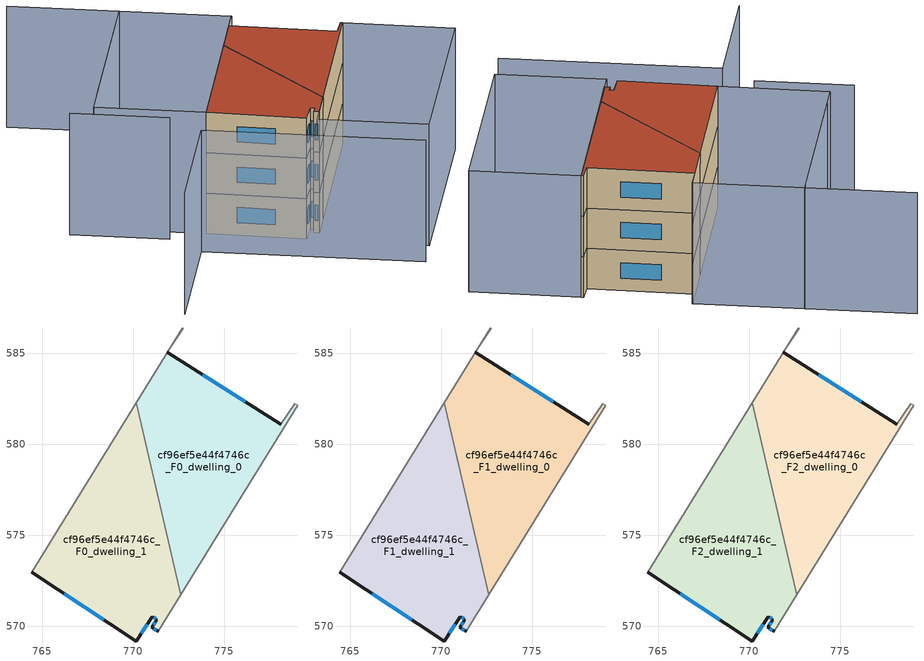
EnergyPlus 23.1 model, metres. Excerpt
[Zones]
cf96ef5e44f4746c_F0_dwelling_0
 floor ground (EU_floor_Construction): 778.89,582.23 779.04,582.14 772.62,571.73 770.18,582.29 772.7,586.38 772.75,586.36 771.88,585.05 778.11,581.1 z0
 wall outside (EU_wall_Construction): 778.11,581.1 771.88,585.05 z0:3
 wall adiabatic (EU_wall_Construction): 771.88,585.05 772.75,586.36 772.7,586.38 770.18,582.29 / 772.62,571.73 779.04,582.14 778.89,582.23 778.11,581.1 z0:3
 wall to cf96ef5e44f4746c_F0_dwelling_1 (EU_wall_Construction): 770.18,582.29 772.62,571.73 z0:3
 window (EU_Window_Construction): 776.17,582.33 773.82,583.82 z0.93:2.07
cf96ef5e44f4746c_F0_dwelling_1
 floor ground (EU_floor_Construction): 770.18,582.29 772.62,571.73 771.38,569.72 771.03,569.93 771.31,570.36 771.05,570.53 770.16,569.18 764.43,572.97 z0
 wall outside (EU_wall_Construction): 764.43,572.97 770.16,569.18 771.05,570.53 771.31,570.36 771.03,569.93 771.38,569.72 z0:3
 wall adiabatic (EU_wall_Construction): 770.18,582.29 764.43,572.97 / 771.38,569.72 772.62,571.73 z0:3
 window (EU_Window_Construction): 770.44,569.6 770.78,570.11 / 766.22,571.79 768.38,570.36 / 771.14,569.86 771.27,569.78 / 771.22,570.22 771.11,570.06 / 771.13,570.47 771.23,570.41 z0.93:2.07
cf96ef5e44f4746c_F1_dwelling_0
 floor to cf96ef5e44f4746c_F0_dwelling_0 (EU_floor_Construction): 778.89,582.23 779.04,582.14 772.62,571.73 770.18,582.29 772.7,586.38 772.75,586.36 771.88,585.05 778.11,581.1 z3
 wall outside (EU_wall_Construction): 778.11,581.1 771.88,585.05 z3:6
 wall adiabatic (EU_wall_Construction): 771.88,585.05 772.75,586.36 772.7,586.38 770.18,582.29 / 772.62,571.73 779.04,582.14 778.89,582.23 778.11,581.1 z3:6
 wall to cf96ef5e44f4746c_F1_dwelling_1 (EU_wall_Construction): 770.18,582.29 772.62,571.73 z3:6
 window (EU_Window_Construction): 776.17,582.33 773.82,583.82 z3.93:5.07
cf96ef5e44f4746c_F1_dwelling_1
 floor to cf96ef5e44f4746c_F0_dwelling_1 (EU_floor_Construction): 770.18,582.29 772.62,571.73 771.38,569.72 771.03,569.93 771.31,570.36 771.05,570.53 770.16,569.18 764.43,572.97 z3
 wall outside (EU_wall_Construction): 764.43,572.97 770.16,569.18 771.05,570.53 771.31,570.36 771.03,569.93 771.38,569.72 z3:6
 wall adiabatic (EU_wall_Construction): 770.18,582.29 764.43,572.97 / 771.38,569.72 772.62,571.73 z3:6
 window (EU_Window_Construction): 770.44,569.6 770.78,570.11 / 766.22,571.79 768.38,570.36 / 771.14,569.86 771.27,569.78 / 771.22,570.22 771.11,570.06 / 771.13,570.47 771.23,570.41 z3.93:5.07
cf96ef5e44f4746c_F2_dwelling_0
 floor to cf96ef5e44f4746c_F1_dwelling_0 (EU_floor_Construction): 778.89,582.23 779.04,582.14 772.62,571.73 770.18,582.29 772.7,586.38 772.75,586.36 771.88,585.05 778.11,581.1 z6
 wall outside (EU_wall_Construction): 778.11,581.1 771.88,585.05 z6:9
 wall adiabatic (EU_wall_Construction): 771.88,585.05 772.75,586.36 772.7,586.38 770.18,582.29 / 772.62,571.73 779.04,582.14 778.89,582.23 778.11,581.1 z6:9
 wall to cf96ef5e44f4746c_F2_dwelling_1 (EU_wall_Construction): 770.18,582.29 772.62,571.73 z6:9
 window (EU_Window_Construction): 776.17,582.33 773.82,583.82 z6.93:8.07
 roof outside (EU_roof_Construction): 772.62,571.73 779.04,582.14 778.89,582.23 778.11,581.1 771.88,585.05 772.75,586.36 772.7,586.38 770.18,582.29 z9
cf96ef5e44f4746c_F2_dwelling_1
 floor to cf96ef5e44f4746c_F1_dwelling_1 (EU_floor_Construction): 770.18,582.29 772.62,571.73 771.38,569.72 771.03,569.93 771.31,570.36 771.05,570.53 770.16,569.18 764.43,572.97 z6
 wall outside (EU_wall_Construction): 764.43,572.97 770.16,569.18 771.05,570.53 771.31,570.36 771.03,569.93 771.38,569.72 z6:9
 wall adiabatic (EU_wall_Construction): 770.18,582.29 764.43,572.97 / 771.38,569.72 772.62,571.73 z6:9
 window (EU_Window_Construction): 770.44,569.6 770.78,570.11 / 766.22,571.79 768.38,570.36 / 771.14,569.86 771.27,569.78 / 771.22,570.22 771.11,570.06 / 771.13,570.47 771.23,570.41 z6.93:8.07
 roof outside (EU_roof_Construction): 771.38,569.72 772.62,571.73 770.18,582.29 764.43,572.97 770.16,569.18 771.05,570.53 771.31,570.36 771.03,569.93 z9
shading: 757.51,561.73 762.86,570.42 / 762.86,570.42 775.84,562.42 / 756.04,576.76 761.82,573.17 / 759.73,594.38 766.22,590.38 / 779.04,582.14 785.52,578.12 / 785.52,578.12 777.18,564.69 / 777.18,564.69 770.7,568.71 / 770.7,568.71 779.04,582.14 / 772.71,586.39 764.43,572.97 / 764.43,572.97 757.95,576.96 / 757.95,576.96 766.22,590.38 / 766.22,590.38 772.71,586.39 / 766.22,590.38 758.96,578.6 z0:9
[Building]
EU S2 Campaign: North Axis=0; Terrain=City; Solar Distribution=FullExterior
[Site:Location]
Montreal-Trudeau.Intl.AP: Latitude=45.4667; Longitude=-73.75; Time Zone=-5; Elevation=36
[SizingPeriod:WeatherFileDays]
AnnualSizingPeriod: Begin Month=1; Begin Day of Month=1; End Month=12; End Day of Month=31; Day of Week for Start Day=Monday; Use Weather File Daylight Saving Period=No; Use Weather File Rain and Snow Indicators=No
[MATERIAL]
EU_InternalMass_Material: Roughness=MediumRough; Thickness=0.1; Conductivity=1; Density=1800; Specific Heat=900; Thermal Absorptance=0.9; Solar Absorptance=0.7; Visible Absorptance=0.7
[MATERIAL:NOMASS] Roughness=MediumRough; Thermal Absorptance=0.9; Solar Absorptance=0.7; Visible Absorptance=0.7
Name | Thermal Resistance
EU_wall_NoMass; EU_floor_NoMass | 1.36485
EU_roof_NoMass | 2.55992
[WINDOWMATERIAL:SIMPLEGLAZINGSYSTEM]
EU_Window_SimpleGlazing: UFactor=3.92339; Solar Heat Gain Coefficient=0.8; Visible Transmittance=0.8
[CONSTRUCTION]
EU_wall_Construction: EU_wall_NoMass
EU_roof_Construction: EU_roof_NoMass
EU_floor_Construction: EU_floor_NoMass
EU_Window_Construction: EU_Window_SimpleGlazing
EU_InternalMass_Construction: EU_InternalMass_Material
[ZONE] Type=1; Multiplier=1; Ceiling Height=autocalculate; Floor Area=autocalculate; Part of Total Floor Area=Yes
Name | Volume
cf96ef5e44f4746c_F0_dwelling_0 | 162.051
cf96ef5e44f4746c_F1_dwelling_0; cf96ef5e44f4746c_F2_dwelling_0 | 162.048
cf96ef5e44f4746c_F0_dwelling_1 | 162.042
cf96ef5e44f4746c_F1_dwelling_1; cf96ef5e44f4746c_F2_dwelling_1 | 162.04
[INTERNALMASS] Construction=EU_InternalMass_Construction
Name | Zone or ZoneList | Surface Area
cf96ef5e44f4746c_F0_dwelling_0_EU_InternalMass | cf96ef5e44f4746c_F0_dwelling_0 | 54.016
cf96ef5e44f4746c_F0_dwelling_1_EU_InternalMass | cf96ef5e44f4746c_F0_dwelling_1 | 54.0138
cf96ef5e44f4746c_F1_dwelling_0_EU_InternalMass | cf96ef5e44f4746c_F1_dwelling_0 | 54.016
cf96ef5e44f4746c_F1_dwelling_1_EU_InternalMass | cf96ef5e44f4746c_F1_dwelling_1 | 54.0138
cf96ef5e44f4746c_F2_dwelling_0_EU_InternalMass | cf96ef5e44f4746c_F2_dwelling_0 | 54.016
cf96ef5e44f4746c_F2_dwelling_1_EU_InternalMass | cf96ef5e44f4746c_F2_dwelling_1 | 54.0138
[OTHEREQUIPMENT] Fuel Type=Electricity; Design Level Calculation Method=Watts/Area; Power per Zone Floor Area=1; Fraction Latent=0; Fraction Radiant=0; Fraction Lost=0; Carbon Dioxide Generation Rate=0; EndUse Subcategory=EU_Step8_InternalGains
Name | Zone or ZoneList or Space or SpaceList | Schedule
EU_Step8_InternalGain_cf96ef5e44f4746c_F0_dwelling_0_f000 | cf96ef5e44f4746c_F0_dwelling_0 | EU_Step8_GainSchedule_cf96ef5e44f4746c_F0_dwelling_0_f000
EU_Step8_InternalGain_cf96ef5e44f4746c_F0_dwelling_1_f000 | cf96ef5e44f4746c_F0_dwelling_1 | EU_Step8_GainSchedule_cf96ef5e44f4746c_F0_dwelling_1_f000
EU_Step8_InternalGain_cf96ef5e44f4746c_F1_dwelling_0_f000 | cf96ef5e44f4746c_F1_dwelling_0 | EU_Step8_GainSchedule_cf96ef5e44f4746c_F1_dwelling_0_f000
EU_Step8_InternalGain_cf96ef5e44f4746c_F1_dwelling_1_f000 | cf96ef5e44f4746c_F1_dwelling_1 | EU_Step8_GainSchedule_cf96ef5e44f4746c_F1_dwelling_1_f000
EU_Step8_InternalGain_cf96ef5e44f4746c_F2_dwelling_0_f000 | cf96ef5e44f4746c_F2_dwelling_0 | EU_Step8_GainSchedule_cf96ef5e44f4746c_F2_dwelling_0_f000
EU_Step8_InternalGain_cf96ef5e44f4746c_F2_dwelling_1_f000 | cf96ef5e44f4746c_F2_dwelling_1 | EU_Step8_GainSchedule_cf96ef5e44f4746c_F2_dwelling_1_f000
[ZONEVENTILATION:DESIGNFLOWRATE] Schedule=EU_AlwaysOn; Design Flow Rate Calculation Method=AirChanges/Hour; Air Changes per Hour=0.860309; Ventilation Type=Natural; Fan Pressure Rise=0; Fan Total Efficiency=1; Constant Term Coefficient=1; Temperature Term Coefficient=0; Velocity Term Coefficient=0; Velocity Squared Term Coefficient=0; Minimum Indoor Temperature=-100; Maximum Indoor Temperature=100; Delta Temperature=-100; Minimum Outdoor Temperature=-100; Maximum Outdoor Temperature=100; Maximum Wind Speed=40
Name | Zone or ZoneList or Space or SpaceList
EU_ConstantAir_cf96ef5e44f4746c_F0_dwelling_0 | cf96ef5e44f4746c_F0_dwelling_0
EU_ConstantAir_cf96ef5e44f4746c_F0_dwelling_1 | cf96ef5e44f4746c_F0_dwelling_1
EU_ConstantAir_cf96ef5e44f4746c_F1_dwelling_0 | cf96ef5e44f4746c_F1_dwelling_0
EU_ConstantAir_cf96ef5e44f4746c_F1_dwelling_1 | cf96ef5e44f4746c_F1_dwelling_1
EU_ConstantAir_cf96ef5e44f4746c_F2_dwelling_0 | cf96ef5e44f4746c_F2_dwelling_0
EU_ConstantAir_cf96ef5e44f4746c_F2_dwelling_1 | cf96ef5e44f4746c_F2_dwelling_1
[HVACTEMPLATE:THERMOSTAT] Constant Heating Setpoint=20; Constant Cooling Setpoint=50
EU_HeatOnly_cf96ef5e44f4746c_F0_dwelling_0; EU_HeatOnly_cf96ef5e44f4746c_F0_dwelling_1; EU_HeatOnly_cf96ef5e44f4746c_F1_dwelling_0; EU_HeatOnly_cf96ef5e44f4746c_F1_dwelling_1; EU_HeatOnly_cf96ef5e44f4746c_F2_dwelling_0; EU_HeatOnly_cf96ef5e44f4746c_F2_dwelling_1
[HVACTEMPLATE:ZONE:IDEALLOADSAIRSYSTEM] System Availability Schedule=EU_AlwaysOn; Maximum Heating Supply Air Temperature=50; Minimum Cooling Supply Air Temperature=13; Maximum Heating Supply Air Humidity Ratio=0.0156; Minimum Cooling Supply Air Humidity Ratio=0.0077; Heating Limit=NoLimit; Cooling Limit=NoLimit; Heating Availability Schedule=EU_AlwaysOn; Cooling Availability Schedule=EU_CoolingOff; Dehumidification Control Type=ConstantSensibleHeatRatio; Cooling Sensible Heat Ratio=0.7; Dehumidification Setpoint=60; Humidification Control Type=None; Humidification Setpoint=30; Outdoor Air Method=None; Outdoor Air Flow Rate per Person=0.00944; Outdoor Air Flow Rate per Zone Floor Area=0; Outdoor Air Flow Rate per Zone=0; Demand Controlled Ventilation Type=None; Outdoor Air Economizer Type=NoEconomizer; Heat Recovery Type=None; Sensible Heat Recovery Effectiveness=0.7; Latent Heat Recovery Effectiveness=0.65
Name | Template Thermostat
cf96ef5e44f4746c_F0_dwelling_0 | EU_HeatOnly_cf96ef5e44f4746c_F0_dwelling_0
cf96ef5e44f4746c_F0_dwelling_1 | EU_HeatOnly_cf96ef5e44f4746c_F0_dwelling_1
cf96ef5e44f4746c_F1_dwelling_0 | EU_HeatOnly_cf96ef5e44f4746c_F1_dwelling_0
cf96ef5e44f4746c_F1_dwelling_1 | EU_HeatOnly_cf96ef5e44f4746c_F1_dwelling_1
cf96ef5e44f4746c_F2_dwelling_0 | EU_HeatOnly_cf96ef5e44f4746c_F2_dwelling_0
cf96ef5e44f4746c_F2_dwelling_1 | EU_HeatOnly_cf96ef5e44f4746c_F2_dwelling_1
[SIZING:ZONE] Zone Cooling Design Supply Air Temperature Input Method=SupplyAirTemperature; Zone Cooling Design Supply Air Temperature=13; Zone Heating Design Supply Air Temperature Input Method=SupplyAirTemperature; Zone Heating Design Supply Air Temperature=50; Zone Cooling Design Supply Air Humidity Ratio=0.008; Zone Heating Design Supply Air Humidity Ratio=0.008; Cooling Design Air Flow Method=DesignDay; Cooling Design Air Flow Rate=0; Cooling Minimum Air Flow per Zone Floor Area=0.000762; Cooling Minimum Air Flow=0; Cooling Minimum Air Flow Fraction=0.2; Heating Design Air Flow Method=DesignDay; Heating Design Air Flow Rate=0; Heating Maximum Air Flow per Zone Floor Area=0.002032; Heating Maximum Air Flow=0.141576; Heating Maximum Air Flow Fraction=0.3; Account for Dedicated Outdoor Air System=No; Dedicated Outdoor Air System Control Strategy=NeutralSupplyAir; Dedicated Outdoor Air Low Setpoint Temperature for Design=autosize; Dedicated Outdoor Air High Setpoint Temperature for Design=autosize; Zone Load Sizing Method=Sensible Load Only No Latent Load; Zone Latent Cooling Design Supply Air Humidity Ratio Input Method=HumidityRatioDifference; Zone Cooling Design Supply Air Humidity Ratio Difference=0.005; Zone Latent Heating Design Supply Air Humidity Ratio Input Method=HumidityRatioDifference; Zone Humidification Design Supply Air Humidity Ratio Difference=0.005
cf96ef5e44f4746c_F0_dwelling_0; cf96ef5e44f4746c_F0_dwelling_1; cf96ef5e44f4746c_F1_dwelling_0; cf96ef5e44f4746c_F1_dwelling_1; cf96ef5e44f4746c_F2_dwelling_0; cf96ef5e44f4746c_F2_dwelling_1
[SCHEDULE:CONSTANT]
Name | Hourly Value
EU_AlwaysOn | 1
EU_CoolingOff | 0
[SCHEDULE:FILE] Column Number=1; Rows to Skip at Top=0; Number of Hours of Data=8760; Column Separator=Comma; Interpolate to Timestep=No; Minutes per Item=60; Adjust Schedule for Daylight Savings=Yes
Name | File
EU_Step8_GainSchedule_cf96ef5e44f4746c_F0_dwelling_0_f000 | ../../schedules/cf96ef5e44f4746c/cf96ef5e44f4746c_F0_dwelling_0_f000_gain.csv
EU_Step8_GainSchedule_cf96ef5e44f4746c_F0_dwelling_1_f000 | ../../schedules/cf96ef5e44f4746c/cf96ef5e44f4746c_F0_dwelling_1_f000_gain.csv
EU_Step8_GainSchedule_cf96ef5e44f4746c_F1_dwelling_0_f000 | ../../schedules/cf96ef5e44f4746c/cf96ef5e44f4746c_F1_dwelling_0_f000_gain.csv
EU_Step8_GainSchedule_cf96ef5e44f4746c_F1_dwelling_1_f000 | ../../schedules/cf96ef5e44f4746c/cf96ef5e44f4746c_F1_dwelling_1_f000_gain.csv
EU_Step8_GainSchedule_cf96ef5e44f4746c_F2_dwelling_0_f000 | ../../schedules/cf96ef5e44f4746c/cf96ef5e44f4746c_F2_dwelling_0_f000_gain.csv
EU_Step8_GainSchedule_cf96ef5e44f4746c_F2_dwelling_1_f000 | ../../schedules/cf96ef5e44f4746c/cf96ef5e44f4746c_F2_dwelling_1_f000_gain.csv
